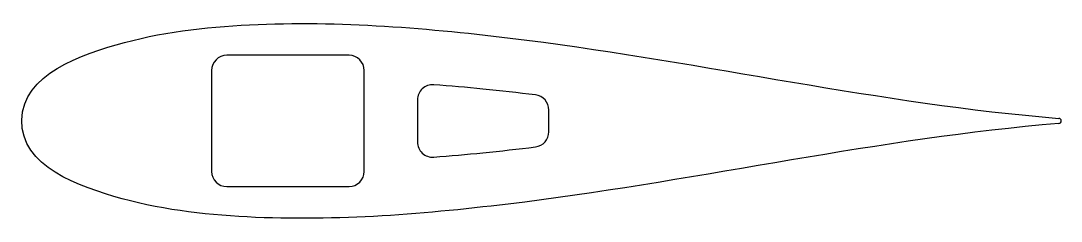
# Model space of a CAD drawing. Header units: inches. Extents: x -0.01 to 6.85, y -0.66 to 0.66.
import ezdxf

# ---------------------------------------------------------------- set-up
doc = ezdxf.new("R2010")
doc.units = ezdxf.units.IN
doc.header["$MEASUREMENT"] = 0

msp = doc.modelspace()

# ---------------------------------------------------------------- linework, layer by layer
at = {"color": 7, "linetype": 'Continuous', "lineweight": 25}
for p, q in [((2.155, 0.4325), (1.35, 0.4325)), ((1.25, 0.3325), (1.25, -0.3325)), ((2.255, -0.3325), (2.255, 0.3325)), ((2.6054, 0.1388), (2.6054, -0.1388)), ((3.4713, -0.0719), (3.4713, 0.0719)), ((1.35, -0.4325), (2.155, -0.4325))]:
    msp.add_line(p, q, dxfattribs=at)
for centre, radius, start, end in [((1.35, 0.3325), 0.1, 90, 180), ((2.155, 0.3325), 0.1, 0, 90), ((2.7054, 0.1388), 0.1, 85.69241, 180), ((3.3713, 0.0719), 0.1, 360, 83.04066), ((6.8284, 0), 0.0169, 274.75376, 85.24624), ((3.3713, -0.0719), 0.1, 276.95934, 360), ((2.7054, -0.1388), 0.1, 180, 274.30759), ((1.35, -0.3325), 0.1, 180, 270), ((2.155, -0.3325), 0.1, 270, 0)]:
    msp.add_arc(centre, radius, start, end, dxfattribs=at)
for points, knots in [([(6.8298, -0.0168), (5.648, -0.1151), (4.4872, -0.3863), (2.7251, -0.6083), (2.1321, -0.6609), (1.2443, -0.6228), (0.9475, -0.5917), (0.3749, -0.4338), (-0.0065, -0.2987), (0.0066, 0.3099), (0.3892, 0.4397), (0.9648, 0.5943), (1.2592, 0.6241), (2.1499, 0.6601), (2.7409, 0.6067), (4.497, 0.3842), (5.653, 0.1147), (6.8298, 0.0168)], [0, 0, 0, 0, 0.25, 0.25, 0.375, 0.375, 0.4375, 0.4375, 0.5, 0.5, 0.5625, 0.5625, 0.625, 0.625, 0.75, 0.75, 1, 1, 1, 1]), ([(3.3834, 0.1712), (3.268, 0.1852), (3.0435, 0.2105), (2.821, 0.2304), (2.7129, 0.2385)], [0.26510469, 0.26510469, 0.26510469, 0.26510469, 0.28912463, 0.31175448, 0.31175448, 0.31175448, 0.31175448]), ([(2.7129, -0.2385), (2.821, -0.2304), (3.0435, -0.2105), (3.268, -0.1852), (3.3834, -0.1712)], [0.68824552, 0.68824552, 0.68824552, 0.68824552, 0.71087537, 0.73489531, 0.73489531, 0.73489531, 0.73489531])]:
    msp.add_open_spline(points, degree=3, knots=knots, dxfattribs=at)

doc.saveas('drawing.dxf')
